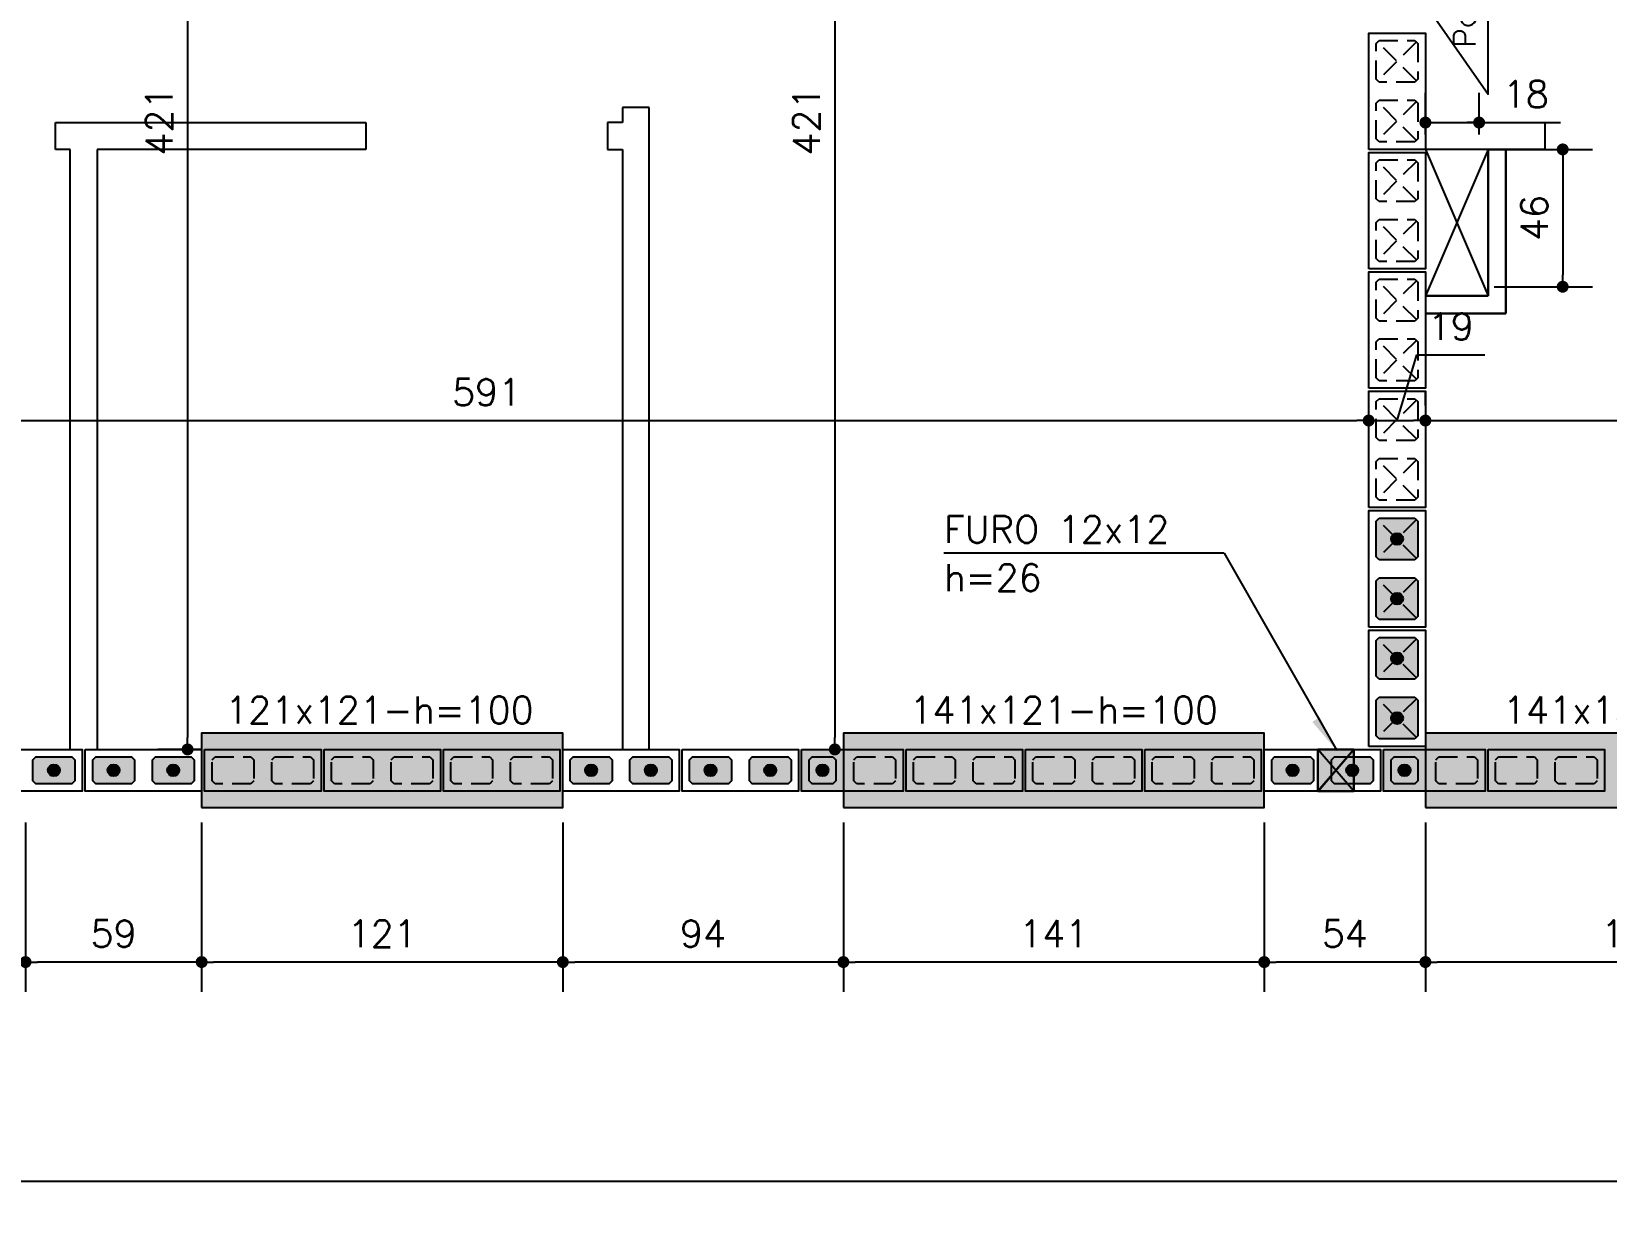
# Model space of a CAD drawing. Extents: x -14651 to 4579, y -10691 to -1290.
# Drawn here: x 1017 to 1544, y -10304 to -9909 of the extents above; entities that cross this region are included whole.
import ezdxf
from ezdxf.enums import TextEntityAlignment as Align

# ---------------------------------------------------------------- set-up
doc = ezdxf.new("R2010")
doc.units = 0
doc.header["$LTSCALE"] = 25
doc.linetypes.add('DASHED2', pattern=[0.375, 0.25, -0.125])
for name, color, linetype in [('203', 1, 'DASHED2'), ('213', 252, 'Continuous'), ('241', 2, 'Continuous'), ('247', 50, 'Continuous'), ('248', 100, 'Continuous'), ('ABERTURAS', 53, 'Continuous'), ('ac-furo', 170, 'Continuous'), ('ALVENARIA NÃO ESTRUTURAL', 242, 'Continuous'), ('Arranque', 14, 'Continuous'), ('COTA', 1, 'Continuous'), ('FERRO', 5, 'Continuous'), ('H2', 252, 'Continuous'), ('Linha_fina', 1, 'Continuous'), ('Pena_1', 1, 'Continuous'), ('Pena_2', 2, 'Continuous'), ('T1', 2, 'Continuous'), ('TJANELA', 2, 'Continuous'), ('VIGA', 3, 'Continuous'), ('XREF-MC41-BAS-PLN-TIPO-1AO14-FINAL-08$0$PAR_ALV_BAI_ATOMO', 2, 'Continuous')]:
    doc.layers.add(name, color=color, linetype=linetype)
doc.styles.add('COTA', font='romans.shx')
doc.styles.add('Texto1', font='romans.shx', dxfattribs={"height": 9})
doc.dimstyles.new('forma', dxfattribs={"dimscale": 5, "dimtxt": 1.8, "dimasz": 0.8, "dimexe": 2, "dimexo": 1, "dimgap": 1, "dimtad": 1, "dimdec": 1, "dimzin": 9, "dimtxsty": 'COTA', "dimblk1": 'DOT', "dimblk2": 'DOT', "dimsah": 1, "dimcen": 0, "dimdle": 1, "dimclrd": 256, "dimclre": 256, "dimclrt": 2, "dimadec": 0, "dimazin": 0, "dimtfac": 1, "dimtdec": 0, "dimtmove": 0, "dimatfit": 3, "dimfxl": 1, "dimtolj": 1, "dimtzin": 0, "dimarcsym": 0})

# ---------------------------------------------------------------- blocks, each defined once
blk = doc.blocks.new('P4015', base_point=(5842102.11612, -8124149.02973))
blk.add_lwpolyline([(5842082.61612, -8124156.02973), (5842121.61612, -8124156.02973), (5842121.61612, -8124142.02973), (5842082.61612, -8124142.02973), (5842082.61612, -8124156.02973)])
at = {"color": 1, "linetype": 'DASHED2'}
for points in [[(5842085.11612, -8124152.52973), (5842086.11612, -8124153.52973), (5842098.11612, -8124153.52973), (5842099.11612, -8124152.52973), (5842099.11612, -8124145.52973), (5842098.11612, -8124144.52973), (5842086.11612, -8124144.52973), (5842085.11612, -8124145.52973), (5842085.11612, -8124152.52973)], [(5842105.11612, -8124152.52973), (5842106.11612, -8124153.52973), (5842118.11612, -8124153.52973), (5842119.11612, -8124152.52973), (5842119.11612, -8124145.52973), (5842118.11612, -8124144.52973), (5842106.11612, -8124144.52973), (5842105.11612, -8124145.52973), (5842105.11612, -8124152.52973)]]:
    blk.add_lwpolyline(points, dxfattribs=at)
blk = doc.blocks.new('P3515')
at = {"layer": '248'}
h = blk.add_hatch(color=100, dxfattribs=at)
h.paths.add_polyline_path([(17, 7), (-17, 7), (-17, -7), (17, -7)])
h.paths.add_polyline_path([(-5.5, -3.5), (-6.5, -4.5), (-13.5, -4.5), (-14.5, -3.5), (-14.5, 3.5), (-13.5, 4.5), (-6.5, 4.5), (-5.5, 3.5)], flags=16)
h.paths.add_polyline_path([(0.5, 3.5), (1.5, 4.5), (13.5, 4.5), (14.5, 3.5), (14.5, -3.5), (13.5, -4.5), (1.5, -4.5), (0.5, -3.5)], flags=16)
blk.add_lwpolyline([(-17, -7), (17, -7), (17, 7), (-17, 7), (-17, -7)])
at = {"color": 1, "linetype": 'DASHED2'}
for points in [[(-14.5, -3.5), (-13.5, -4.5), (-6.5, -4.5), (-5.5, -3.5), (-5.5, 3.5), (-6.5, 4.5), (-13.5, 4.5), (-14.5, 3.5), (-14.5, -3.5)], [(0.5, -3.5), (1.5, -4.5), (13.5, -4.5), (14.5, -3.5), (14.5, 3.5), (13.5, 4.5), (1.5, 4.5), (0.5, 3.5), (0.5, -3.5)]]:
    blk.add_lwpolyline(points, dxfattribs=at)
blk = doc.blocks.new('P4020')
blk.add_lwpolyline([(-19.5, -9.5), (19.5, -9.5), (19.5, 9.5), (-19.5, 9.5), (-19.5, -9.5)])
at = {"color": 1, "linetype": 'DASHED2'}
for points in [[(-17, -6), (-16, -7), (-4, -7), (-3, -6), (-3, 6), (-4, 7), (-16, 7), (-17, 6), (-17, -6)], [(3, -6), (4, -7), (16, -7), (17, -6), (17, 6), (16, 7), (4, 7), (3, 6), (3, -6)]]:
    blk.add_lwpolyline(points, dxfattribs=at)
at = {"layer": '203', "color": 253}
for p, q in [((-16.5, 6.5), (-3.5, -6.5)), ((-3.5, 6.5), (-16.5, -6.5)), ((16.5, 6.5), (3.5, -6.5)), ((3.5, 6.5), (16.5, -6.5))]:
    blk.add_line(p, q, dxfattribs=at)
blk = doc.blocks.new('GR-1414')
at = {"layer": '213'}
h = blk.add_hatch(color=256, dxfattribs=at)
h.paths.add_polyline_path([(6, -7), (7, -6), (7, 6), (6, 7), (-6, 7), (-7, 6), (-7, -6), (-6, -7)])
h.paths.add_polyline_path([(2, 0, 1), (-2, 0, 1)], flags=16)
at = {"layer": 'Arranque'}
blk.add_hatch(color=256, dxfattribs=at).paths.add_polyline_path([(2, 0, 1), (-2, 0, 1)])
at = {"layer": '213'}
for p, q in [((-7, 6), (-6, 7)), ((-7, -6), (-7, 6)), ((-6, 7), (6, 7)), ((6, 7), (7, 6)), ((7, 6), (7, -6)), ((-6, -7), (-7, -6)), ((6, -7), (-6, -7)), ((7, -6), (6, -7))]:
    blk.add_line(p, q, dxfattribs=at)
at = {"layer": 'FERRO', "linetype": 'Continuous'}
blk.add_circle((0, 0), 2, dxfattribs=at)
blk = doc.blocks.new('GR-1409')
at = {"layer": '213'}
h = blk.add_hatch(color=256, dxfattribs=at)
h.paths.add_polyline_path([(-6, 4.5), (-7, 3.5), (-7, -3.5), (-6, -4.5), (6, -4.5), (7, -3.5), (7, 3.5), (6, 4.5)])
h.paths.add_polyline_path([(-2, 0, 1), (2, 0, 1)], flags=16)
at = {"layer": 'Arranque'}
blk.add_hatch(color=256, dxfattribs=at).paths.add_polyline_path([(-2, 0, 1), (2, 0, 1)])
at = {"layer": '213'}
blk.add_lwpolyline([(-7, 3.5), (-6, 4.5), (6, 4.5), (7, 3.5), (7, -3.5), (6, -4.5), (-6, -4.5), (-7, -3.5), (-7, 3.5)], dxfattribs=at)
at = {"layer": 'FERRO', "linetype": 'Continuous'}
blk.add_circle((0, 0), 2, dxfattribs=at)
blk = doc.blocks.new('GR-0909')
at = {"layer": '213'}
h = blk.add_hatch(color=256, dxfattribs=at)
h.paths.add_polyline_path([(3.5, -4.5), (4.5, -3.5), (4.500001, 3.5), (3.500001, 4.5), (-3.499999, 4.5), (-4.499999, 3.5), (-4.5, -3.5), (-3.5, -4.5)])
h.paths.add_polyline_path([(-2, 0, -1), (2, 0, -1)], flags=16)
at = {"layer": 'Arranque'}
blk.add_hatch(color=256, dxfattribs=at).paths.add_polyline_path([(2, 0, 1), (-2, 0, 1)])
at = {"layer": '213'}
blk.add_lwpolyline([(3.500001, 4.5), (4.500001, 3.5), (4.5, -3.5), (3.5, -4.5), (-3.5, -4.5), (-4.5, -3.5), (-4.499999, 3.5), (-3.499999, 4.5), (3.500001, 4.5)], dxfattribs=at)
at = {"layer": 'FERRO', "linetype": 'Continuous'}
blk.add_circle((0, 0), 2, dxfattribs=at)
blk = doc.blocks.new('_IDNPAR_2')
at = {"color": 3}
blk.add_lwpolyline([(1, -0.7), (0, 0), (-1, -0.7)], close=True, dxfattribs=at)
blk.add_circle((0, 0), 0.05, dxfattribs=at)
at = {"layer": '247', "color": 2, "style": 'COTA', "flags": 8}
blk.add_attdef('ID', text='', height=0.24, dxfattribs=at).set_placement((0, -0.438), align=Align.MIDDLE_CENTER)
blk = doc.blocks.new('_Dot')
at = {"color": 0, "linetype": 'ByBlock', "lineweight": -2}
blk.add_line((-0.5, 0), (-1, 0), dxfattribs=at)
at = {"color": 0, "linetype": 'ByBlock', "const_width": 0.5}
blk.add_lwpolyline([(-0.25, 0, 1), (0.25, 0, 1)], format="xyb", close=True, dxfattribs=at)
blk = doc.blocks.new('*D123')
at = {"layer": 'COTA', "lineweight": -2, "transparency": 16777216}
for p, q in [((1483.52, -10174.1), (1483.52, -10230.83)), ((1624.52, -10174.1), (1624.52, -10230.83)), ((1620.52, -10220.83), (1487.52, -10220.83))]:
    blk.add_line(p, q, dxfattribs=at)
at = {"layer": 'Defpoints', "color": 0, "transparency": 16777216}
for p in [(1483.52, -10169.1), (1624.52, -10169.1), (1483.52, -10220.83)]:
    blk.add_point(p, dxfattribs=at)
at = {"layer": 'COTA', "lineweight": -2, "transparency": 16777216, "xscale": 4, "yscale": 4, "zscale": 4, "rotation": 180}
blk.add_blockref('_Dot', (1483.52, -10220.83), dxfattribs=at)
at = {"layer": 'COTA', "lineweight": -2, "transparency": 16777216, "xscale": 4, "yscale": 4, "zscale": 4}
blk.add_blockref('_Dot', (1624.52, -10220.83), dxfattribs=at)
at = {"layer": 'COTA', "color": 2, "transparency": 16777216, "insert": (1554.02, -10211.33), "char_height": 9, "attachment_point": 5, "style": 'COTA'}
blk.add_mtext('\\A1;141 ', dxfattribs=at)
blk = doc.blocks.new('*D124')
at = {"layer": 'COTA', "lineweight": -2, "transparency": 16777216}
for p, q in [((1429.52, -10174.1), (1429.52, -10230.83)), ((1483.52, -10174.1), (1483.52, -10230.83)), ((1479.52, -10220.83), (1433.52, -10220.83))]:
    blk.add_line(p, q, dxfattribs=at)
at = {"layer": 'Defpoints', "color": 0, "transparency": 16777216}
for p in [(1429.52, -10169.1), (1483.52, -10169.1), (1429.52, -10220.83)]:
    blk.add_point(p, dxfattribs=at)
at = {"layer": 'COTA', "lineweight": -2, "transparency": 16777216, "xscale": 4, "yscale": 4, "zscale": 4, "rotation": 180}
blk.add_blockref('_Dot', (1429.52, -10220.83), dxfattribs=at)
at = {"layer": 'COTA', "lineweight": -2, "transparency": 16777216, "xscale": 4, "yscale": 4, "zscale": 4}
blk.add_blockref('_Dot', (1483.52, -10220.83), dxfattribs=at)
at = {"layer": 'COTA', "color": 2, "transparency": 16777216, "insert": (1456.52, -10211.33), "char_height": 9, "attachment_point": 5, "style": 'COTA'}
blk.add_mtext('\\A1;54 ', dxfattribs=at)
blk = doc.blocks.new('*D125')
at = {"layer": 'COTA', "lineweight": -2, "transparency": 16777216}
for p, q in [((1288.52, -10174.1), (1288.52, -10230.83)), ((1429.52, -10174.1), (1429.52, -10230.83)), ((1425.52, -10220.83), (1292.52, -10220.83))]:
    blk.add_line(p, q, dxfattribs=at)
at = {"layer": 'Defpoints', "color": 0, "transparency": 16777216}
for p in [(1288.52, -10169.1), (1429.52, -10169.1), (1288.52, -10220.83)]:
    blk.add_point(p, dxfattribs=at)
at = {"layer": 'COTA', "lineweight": -2, "transparency": 16777216, "xscale": 4, "yscale": 4, "zscale": 4, "rotation": 180}
blk.add_blockref('_Dot', (1288.52, -10220.83), dxfattribs=at)
at = {"layer": 'COTA', "lineweight": -2, "transparency": 16777216, "xscale": 4, "yscale": 4, "zscale": 4}
blk.add_blockref('_Dot', (1429.52, -10220.83), dxfattribs=at)
at = {"layer": 'COTA', "color": 2, "transparency": 16777216, "insert": (1359.02, -10211.33), "char_height": 9, "attachment_point": 5, "style": 'COTA'}
blk.add_mtext('\\A1;141 ', dxfattribs=at)
blk = doc.blocks.new('*D126')
at = {"layer": 'COTA', "lineweight": -2, "transparency": 16777216}
for p, q in [((1194.52, -10174.1), (1194.52, -10230.83)), ((1288.52, -10174.1), (1288.52, -10230.83)), ((1284.52, -10220.83), (1198.52, -10220.83))]:
    blk.add_line(p, q, dxfattribs=at)
at = {"layer": 'Defpoints', "color": 0, "transparency": 16777216}
for p in [(1194.52, -10169.1), (1288.52, -10169.1), (1194.52, -10220.83)]:
    blk.add_point(p, dxfattribs=at)
at = {"layer": 'COTA', "lineweight": -2, "transparency": 16777216, "xscale": 4, "yscale": 4, "zscale": 4, "rotation": 180}
blk.add_blockref('_Dot', (1194.52, -10220.83), dxfattribs=at)
at = {"layer": 'COTA', "lineweight": -2, "transparency": 16777216, "xscale": 4, "yscale": 4, "zscale": 4}
blk.add_blockref('_Dot', (1288.52, -10220.83), dxfattribs=at)
at = {"layer": 'COTA', "color": 2, "transparency": 16777216, "insert": (1241.52, -10211.33), "char_height": 9, "attachment_point": 5, "style": 'COTA'}
blk.add_mtext('\\A1;94 ', dxfattribs=at)
blk = doc.blocks.new('*D127')
at = {"layer": 'COTA', "lineweight": -2, "transparency": 16777216}
for p, q in [((1073.52, -10174.1), (1073.52, -10230.83)), ((1194.52, -10174.1), (1194.52, -10230.83)), ((1190.52, -10220.83), (1077.52, -10220.83))]:
    blk.add_line(p, q, dxfattribs=at)
at = {"layer": 'Defpoints', "color": 0, "transparency": 16777216}
for p in [(1073.52, -10169.1), (1194.52, -10169.1), (1073.52, -10220.83)]:
    blk.add_point(p, dxfattribs=at)
at = {"layer": 'COTA', "lineweight": -2, "transparency": 16777216, "xscale": 4, "yscale": 4, "zscale": 4, "rotation": 180}
blk.add_blockref('_Dot', (1073.52, -10220.83), dxfattribs=at)
at = {"layer": 'COTA', "lineweight": -2, "transparency": 16777216, "xscale": 4, "yscale": 4, "zscale": 4}
blk.add_blockref('_Dot', (1194.52, -10220.83), dxfattribs=at)
at = {"layer": 'COTA', "color": 2, "transparency": 16777216, "insert": (1134.02, -10211.33), "char_height": 9, "attachment_point": 5, "style": 'COTA'}
blk.add_mtext('\\A1;121 ', dxfattribs=at)
blk = doc.blocks.new('*D128')
at = {"layer": 'COTA', "lineweight": -2, "transparency": 16777216}
for p, q in [((1014.52, -10174.1), (1014.52, -10230.83)), ((1073.52, -10174.1), (1073.52, -10230.83)), ((1069.52, -10220.83), (1018.52, -10220.83))]:
    blk.add_line(p, q, dxfattribs=at)
at = {"layer": 'Defpoints', "color": 0, "transparency": 16777216}
for p in [(1014.52, -10169.1), (1073.52, -10169.1), (1014.52, -10220.83)]:
    blk.add_point(p, dxfattribs=at)
at = {"layer": 'COTA', "lineweight": -2, "transparency": 16777216, "xscale": 4, "yscale": 4, "zscale": 4, "rotation": 180}
blk.add_blockref('_Dot', (1014.52, -10220.83), dxfattribs=at)
at = {"layer": 'COTA', "lineweight": -2, "transparency": 16777216, "xscale": 4, "yscale": 4, "zscale": 4}
blk.add_blockref('_Dot', (1073.52, -10220.83), dxfattribs=at)
at = {"layer": 'COTA', "color": 2, "transparency": 16777216, "insert": (1044.02, -10211.33), "char_height": 9, "attachment_point": 5, "style": 'COTA'}
blk.add_mtext('\\A1;59 ', dxfattribs=at)
blk = doc.blocks.new('*D174')
at = {"layer": 'COTA', "lineweight": -2, "transparency": 16777216}
for p, q in [((1209.52, -9728.6), (1058.81, -9728.6)), ((1068.81, -9732.6), (1068.81, -10145.6)), ((1073.47, -10149.6), (1058.81, -10149.6))]:
    blk.add_line(p, q, dxfattribs=at)
at = {"layer": 'Defpoints', "color": 0, "transparency": 16777216}
for p in [(1214.52, -9728.6), (1068.81, -10149.6), (1078.47, -10149.6)]:
    blk.add_point(p, dxfattribs=at)
at = {"layer": 'COTA', "lineweight": -2, "transparency": 16777216, "xscale": 4, "yscale": 4, "zscale": 4}
for p, rotation in [((1068.81, -9728.6), 90), ((1068.81, -10149.6), 270)]:
    blk.add_blockref('_Dot', p, dxfattribs=dict(at, rotation=rotation))
at = {"layer": 'COTA', "color": 2, "transparency": 16777216, "insert": (1059.31, -9939.1), "char_height": 9, "attachment_point": 5, "rotation": 90, "style": 'COTA'}
blk.add_mtext('\\A1;421 ', dxfattribs=at)
blk = doc.blocks.new('*D179')
at = {"layer": 'COTA', "lineweight": -2, "transparency": 16777216}
for p, q in [((1284.3, -9728.6), (1275.66, -9728.6)), ((1285.66, -9732.6), (1285.66, -10145.6)), ((1279.52, -10149.6), (1295.66, -10149.6))]:
    blk.add_line(p, q, dxfattribs=at)
at = {"layer": 'Defpoints', "color": 0, "transparency": 16777216}
for p in [(1289.3, -9728.6), (1274.52, -10149.6), (1285.66, -10149.6)]:
    blk.add_point(p, dxfattribs=at)
at = {"layer": 'COTA', "lineweight": -2, "transparency": 16777216, "xscale": 4, "yscale": 4, "zscale": 4}
for p, rotation in [((1285.66, -9728.6), 90), ((1285.66, -10149.6), 270)]:
    blk.add_blockref('_Dot', p, dxfattribs=dict(at, rotation=rotation))
at = {"layer": 'COTA', "color": 2, "transparency": 16777216, "insert": (1276.16, -9939.1), "char_height": 9, "attachment_point": 5, "rotation": 90, "style": 'COTA'}
blk.add_mtext('\\A1;421 ', dxfattribs=at)
blk = doc.blocks.new('*D221')
at = {"layer": 'COTA', "lineweight": -2, "transparency": 16777216}
for p, q in [((873.52, -10038.1), (873.52, -10029.43)), ((1464.52, -10044.1), (1464.52, -10029.43)), ((877.52, -10039.43), (1460.52, -10039.43))]:
    blk.add_line(p, q, dxfattribs=at)
at = {"layer": 'Defpoints', "color": 0, "transparency": 16777216}
for p in [(1464.52, -10039.43), (873.52, -10043.1), (1464.52, -10049.1)]:
    blk.add_point(p, dxfattribs=at)
at = {"layer": 'COTA', "lineweight": -2, "transparency": 16777216, "xscale": 4, "yscale": 4, "zscale": 4, "rotation": 180}
blk.add_blockref('_Dot', (873.52, -10039.43), dxfattribs=at)
at = {"layer": 'COTA', "lineweight": -2, "transparency": 16777216, "xscale": 4, "yscale": 4, "zscale": 4}
blk.add_blockref('_Dot', (1464.52, -10039.43), dxfattribs=at)
at = {"layer": 'COTA', "color": 2, "transparency": 16777216, "insert": (1169.02, -10029.93), "char_height": 9, "attachment_point": 5, "style": 'COTA'}
blk.add_mtext('\\A1;591 ', dxfattribs=at)
blk = doc.blocks.new('*D222')
at = {"layer": 'COTA', "lineweight": -2, "transparency": 16777216}
for p, q in [((1474.02, -10039.43), (1480.62, -10017.43)), ((1480.62, -10017.43), (1503.47, -10017.43)), ((1464.52, -10044.1), (1464.52, -10029.43)), ((1483.52, -10034.43), (1483.52, -10029.43)), ((1468.52, -10039.43), (1479.52, -10039.43))]:
    blk.add_line(p, q, dxfattribs=at)
at = {"layer": 'Defpoints', "color": 0, "transparency": 16777216}
for p in [(1483.52, -10039.43), (1483.52, -10039.43), (1464.52, -10049.1)]:
    blk.add_point(p, dxfattribs=at)
at = {"layer": 'COTA', "lineweight": -2, "transparency": 16777216, "xscale": 4, "yscale": 4, "zscale": 4, "rotation": 180}
blk.add_blockref('_Dot', (1464.52, -10039.43), dxfattribs=at)
at = {"layer": 'COTA', "lineweight": -2, "transparency": 16777216, "xscale": 4, "yscale": 4, "zscale": 4}
blk.add_blockref('_Dot', (1483.52, -10039.43), dxfattribs=at)
at = {"layer": 'COTA', "color": 2, "transparency": 16777216, "insert": (1492.05, -10007.93), "char_height": 9, "attachment_point": 5, "style": 'COTA'}
blk.add_mtext('\\A1;19 ', dxfattribs=at)
blk = doc.blocks.new('*D223')
at = {"layer": 'COTA', "lineweight": -2, "transparency": 16777216}
for p, q in [((1483.52, -10034.43), (1483.52, -10029.43)), ((2074.52, -10044.1), (2074.52, -10029.43)), ((1487.52, -10039.43), (2070.52, -10039.43))]:
    blk.add_line(p, q, dxfattribs=at)
at = {"layer": 'Defpoints', "color": 0, "transparency": 16777216}
for p in [(1483.52, -10039.43), (2074.52, -10039.43), (2074.52, -10049.1)]:
    blk.add_point(p, dxfattribs=at)
at = {"layer": 'COTA', "lineweight": -2, "transparency": 16777216, "xscale": 4, "yscale": 4, "zscale": 4, "rotation": 180}
blk.add_blockref('_Dot', (1483.52, -10039.43), dxfattribs=at)
at = {"layer": 'COTA', "lineweight": -2, "transparency": 16777216, "xscale": 4, "yscale": 4, "zscale": 4}
blk.add_blockref('_Dot', (2074.52, -10039.43), dxfattribs=at)
at = {"layer": 'COTA', "color": 2, "transparency": 16777216, "insert": (1779.02, -10029.93), "char_height": 9, "attachment_point": 5, "style": 'COTA'}
blk.add_mtext('\\A1;591 ', dxfattribs=at)
blk = doc.blocks.new('*D278')
at = {"layer": 'COTA', "lineweight": -2, "transparency": 16777216}
for p, q in [((3258.52, -10168.6), (3258.52, -10304.39)), ((873.52, -10174.1), (873.52, -10304.39)), ((3254.52, -10294.39), (877.52, -10294.39))]:
    blk.add_line(p, q, dxfattribs=at)
at = {"layer": 'Defpoints', "color": 0, "transparency": 16777216}
for p in [(3258.52, -10163.6), (873.52, -10169.1), (873.52, -10294.39)]:
    blk.add_point(p, dxfattribs=at)
at = {"layer": 'COTA', "lineweight": -2, "transparency": 16777216, "xscale": 4, "yscale": 4, "zscale": 4, "rotation": 180}
blk.add_blockref('_Dot', (873.52, -10294.39), dxfattribs=at)
at = {"layer": 'COTA', "lineweight": -2, "transparency": 16777216, "xscale": 4, "yscale": 4, "zscale": 4}
blk.add_blockref('_Dot', (3258.52, -10294.39), dxfattribs=at)
at = {"layer": 'COTA', "color": 2, "transparency": 16777216, "insert": (2066.02, -10284.89), "char_height": 9, "attachment_point": 5, "style": 'COTA'}
blk.add_mtext('\\A1;2385 ', dxfattribs=at)
blk = doc.blocks.new('*U308')
at = {"linetype": 'Continuous'}
for p, q in [((0, 0.49), (0.21, 0)), ((0.21, 0.49), (0, 0))]:
    blk.add_line(p, q, dxfattribs=at)
blk = doc.blocks.new('layout-inferior 1')
at = {"layer": 'ALVENARIA NÃO ESTRUTURAL'}
for p, q in [((28873.19, -9934.6), (28864.19, -9934.6)), ((28864.19, -9934.6), (28864.19, -9939.6)), ((28873.19, -10149.6), (28873.19, -9934.6)), ((28674.19, -9948.6), (28674.19, -9939.6)), ((28674.19, -9939.6), (28674.19, -9939.6)), ((28674.19, -9939.6), (28674.19, -9939.6)), ((28674.19, -9939.6), (28778.19, -9939.6)), ((28778.19, -9939.6), (28778.19, -9948.6)), ((28864.19, -9939.6), (28859.19, -9939.6)), ((28859.19, -9939.6), (28859.19, -9948.6)), ((29133.19, -9939.6), (29173.19, -9939.6)), ((29173.19, -9939.6), (29173.19, -9948.6)), ((28679.19, -9948.6), (28674.19, -9948.6)), ((28679.19, -10149.6), (28679.19, -9948.6)), ((28778.19, -9948.6), (28688.19, -9948.6)), ((28688.19, -9948.6), (28688.19, -10149.6)), ((28859.19, -9948.6), (28864.19, -9948.6)), ((28864.19, -9948.6), (28864.19, -10149.6)), ((29173.19, -9948.6), (29133.19, -9948.6)), ((29160.19, -9948.6), (29154.19, -9948.6)), ((29154.19, -9997.6), (29154.19, -9948.6)), ((29154.19, -9948.6), (29160.19, -9948.6)), ((29160.19, -10003.6), (29160.19, -9948.6)), ((29160.19, -9948.6), (29160.19, -10003.6)), ((29133.19, -9997.6), (29154.19, -9997.6)), ((29133.19, -10003.6), (29160.19, -10003.6)), ((29160.19, -10003.6), (29133.19, -10003.6))]:
    blk.add_line(p, q, dxfattribs=at)
at = {"layer": 'XREF-MC41-BAS-PLN-TIPO-1AO14-FINAL-08$0$PAR_ALV_BAI_ATOMO'}
for p, q in [((29154.19, -9948.6), (29154.19, -9997.6)), ((29154.19, -9997.6), (29133.19, -9997.6))]:
    blk.add_line(p, q, dxfattribs=at)
at = {"layer": 'Pena_1', "xscale": -100, "yscale": 100, "zscale": 100}
blk.add_blockref('*U308', (29154.19, -9997.6), dxfattribs=at)
blk = doc.blocks.new('furo 12 x12')
at = {"layer": 'H2'}
for points in [[(-1405.39, -3672.05), (-1399.38, -3665.04), (-1411.38, -3665.04)], [(-1411.38, -3679.04), (-1405.39, -3672.05), (-1411.38, -3665.04)], [(-1399.38, -3679.08), (-1399.38, -3665.04), (-1405.39, -3672.05)], [(-1405.39, -3672.05), (-1411.38, -3679.04), (-1411.38, -3679.08), (-1399.38, -3679.08)]]:
    blk.add_hatch(color=256, dxfattribs=at).paths.add_polyline_path(points)
at = {"layer": 'Pena_2', "ltscale": 0.5}
blk.add_lwpolyline([(-1411.38, -3665.04), (-1399.38, -3665.04), (-1399.38, -3679.08), (-1411.38, -3679.08)], close=True, dxfattribs=at)
at = {"layer": 'VIGA', "ltscale": 0.5}
for p, q in [((-1399.38, -3665.04), (-1411.38, -3679.04)), ((-1399.38, -3679.08), (-1411.38, -3665.04))]:
    blk.add_line(p, q, dxfattribs=at)
blk = doc.blocks.new('ss')
at = {"layer": 'Linha_fina'}
blk.add_solid([(0, 0), (-2.5, -0.29), (-2.5, 0.3)], dxfattribs=at)
blk = doc.blocks.new('grautes-inferior 1')
at = {"layer": 'ac-furo'}
for p, q in [((1447.44, -10163.71), (1459.44, -10149.71)), ((1459.52, -10163.6), (1447.52, -10149.6)), ((1447.52, -10163.6), (1459.52, -10149.6))]:
    blk.add_line(p, q, dxfattribs=at)
blk.add_lwpolyline([(1447.52, -10163.6), (1459.52, -10163.6), (1459.52, -10149.6), (1447.52, -10149.6)], close=True, dxfattribs=at)
at = {"layer": 'Linha_fina'}
for q in [(1322.17, -10083.85), (1453.81, -10149.95)]:
    blk.add_line((1416.14, -10083.85), q, dxfattribs=at)
at = {"layer": 'COTA', "xscale": -4.999999999999998, "yscale": 4.999999999999998, "zscale": 4.999999999999998, "rotation": 123.6559025255237}
blk.add_blockref('ss', (1453.81, -10149.95), dxfattribs=at)
at = {"layer": 'COTA'}
blk.add_blockref('furo 12 x12', (2858.9, -6484.55), dxfattribs=at)
at = {"layer": 'T1', "style": 'Texto1'}
for s, p in [('FURO 12x12', (1322.16, -10080.4)), ('h=26', (1322.18, -10096.53))]:
    blk.add_text(s, height=9, dxfattribs=at).set_placement(p)
blk = doc.blocks.new('*D346')
at = {"layer": 'COTA', "lineweight": -2, "transparency": 16777216}
for p, q in [((1483.52, -9943.6), (1483.52, -9929.6)), ((1501.52, -9943.6), (1501.52, -9929.6)), ((1487.52, -9939.6), (1497.52, -9939.6)), ((1501.52, -9939.6), (1528.8, -9939.6))]:
    blk.add_line(p, q, dxfattribs=at)
at = {"layer": 'Defpoints', "color": 0, "transparency": 16777216}
for p in [(1501.52, -9939.6), (1483.52, -9948.6), (1501.52, -9948.6)]:
    blk.add_point(p, dxfattribs=at)
at = {"layer": 'COTA', "lineweight": -2, "transparency": 16777216, "xscale": 4, "yscale": 4, "zscale": 4, "rotation": 180}
blk.add_blockref('_Dot', (1483.52, -9939.6), dxfattribs=at)
at = {"layer": 'COTA', "lineweight": -2, "transparency": 16777216, "xscale": 4, "yscale": 4, "zscale": 4}
blk.add_blockref('_Dot', (1501.52, -9939.6), dxfattribs=at)
at = {"layer": 'COTA', "color": 2, "transparency": 16777216, "insert": (1517.16, -9930.1), "char_height": 9, "attachment_point": 5, "style": 'COTA'}
blk.add_mtext('\\A1;18 ', dxfattribs=at)
blk = doc.blocks.new('*D342')
at = {"layer": 'COTA', "lineweight": -2, "transparency": 16777216}
for p, q in [((1506.52, -9948.6), (1539.52, -9948.6)), ((1529.52, -9952.6), (1529.52, -9990.6)), ((1506.52, -9994.6), (1539.52, -9994.6))]:
    blk.add_line(p, q, dxfattribs=at)
at = {"layer": 'Defpoints', "color": 0, "transparency": 16777216}
for p in [(1501.52, -9948.6), (1501.52, -9994.6), (1529.52, -9994.6)]:
    blk.add_point(p, dxfattribs=at)
at = {"layer": 'COTA', "lineweight": -2, "transparency": 16777216, "xscale": 4, "yscale": 4, "zscale": 4}
for p, rotation in [((1529.52, -9948.6), 90), ((1529.52, -9994.6), 270)]:
    blk.add_blockref('_Dot', p, dxfattribs=dict(at, rotation=rotation))
at = {"layer": 'COTA', "color": 2, "transparency": 16777216, "insert": (1520.02, -9971.6), "char_height": 9, "attachment_point": 5, "rotation": 90, "style": 'COTA'}
blk.add_mtext('\\A1;46 ', dxfattribs=at)

msp = doc.modelspace()

# ---------------------------------------------------------------- hatches: boundary and pattern name
at = {"layer": 'ABERTURAS', "transparency": 33554457}
for points in [[(1073.52, -10169.1), (1194.52, -10169.1), (1194.52, -10144.1), (1073.52, -10144.1)], [(1288.52, -10169.1), (1429.52, -10169.1), (1429.52, -10144.1), (1288.52, -10144.1)], [(1483.52, -10169.1), (1624.52, -10169.1), (1624.52, -10144.1), (1483.52, -10144.1)]]:
    msp.add_hatch(color=256, dxfattribs=at).paths.add_polyline_path(points)

# ---------------------------------------------------------------- linework, layer by layer
at = {"layer": 'ABERTURAS'}
for points in [[(1073.52, -10169.1), (1194.52, -10169.1), (1194.52, -10144.1), (1073.52, -10144.1)], [(1288.52, -10169.1), (1429.52, -10169.1), (1429.52, -10144.1), (1288.52, -10144.1)], [(1483.52, -10169.1), (1624.52, -10169.1), (1624.52, -10144.1), (1483.52, -10144.1)]]:
    msp.add_lwpolyline(points, close=True, dxfattribs=at)

# ---------------------------------------------------------------- block references
for name, p in [('GR-1414', (1474.02, -10079.1)), ('GR-1414', (1474.02, -10099.1)), ('GR-1414', (1474.02, -10119.1)), ('GR-1414', (1474.02, -10139.1)), ('GR-1409', (1024.02, -10156.6)), ('GR-1409', (1044.02, -10156.6)), ('GR-1409', (1064.02, -10156.6)), ('GR-1409', (1204.02, -10156.6)), ('GR-1409', (1224.02, -10156.6)), ('GR-1409', (1244.02, -10156.6)), ('GR-1409', (1264.02, -10156.6)), ('GR-0909', (1281.52, -10156.6)), ('GR-1409', (1439.02, -10156.6)), ('GR-1409', (1459.02, -10156.6)), ('GR-0909', (1476.52, -10156.6))]:
    msp.add_blockref(name, p)
at = {"layer": '241', "xscale": -1}
for name, p, rotation in [('P4020', (1474.02, -9929.1), 270), ('P4020', (1474.02, -9969.1), 270), ('P4020', (1474.02, -10009.1), 270), ('P4020', (1474.02, -10049.1), 270), ('P4020', (1474.02, -10089.1), 270), ('P4020', (1474.02, -10129.1), 270), ('P4015', (1014.02, -10156.6), 180), ('P4015', (1054.02, -10156.6), 180), ('P4015', (1094.02, -10156.6), 180), ('P4015', (1134.02, -10156.6), 180), ('P4015', (1174.02, -10156.6), 180), ('P4015', (1214.02, -10156.6), 180), ('P4015', (1254.02, -10156.6), 180), ('P3515', (1291.52, -10156.6), 180), ('P4015', (1329.02, -10156.6), 180), ('P4015', (1369.02, -10156.6), 180), ('P4015', (1409.02, -10156.6), 180), ('P4015', (1449.02, -10156.6), 180), ('P3515', (1486.52, -10156.6), 180), ('P4015', (1524.02, -10156.6), 180)]:
    msp.add_blockref(name, p, dxfattribs=dict(at, rotation=rotation))
at = {"layer": '247', "linetype": 'Continuous', "xscale": 30, "yscale": 30, "zscale": 30, "rotation": 90}
msp.add_blockref('_IDNPAR_2', (1483.52, -9900.1), dxfattribs=at).add_auto_attribs({'ID': 'Par34'})
at = {"layer": 'Pena_1'}
msp.add_blockref('grautes-inferior 1', (0, 0), dxfattribs=at)
at = {"layer": 'Pena_2'}
msp.add_blockref('layout-inferior 1', (-27649.68, 0), dxfattribs=at)

# ---------------------------------------------------------------- texts
at = {"layer": 'TJANELA', "style": 'Texto1'}
for s, p in [('121x121-h=100', (1133.09, -10140.9)), ('141x121-h=100', (1362.35, -10140.9)), ('141x151-h=70', (1557.35, -10140.9))]:
    msp.add_text(s, height=9, dxfattribs=at).set_placement(p, align=Align.CENTER)

# ---------------------------------------------------------------- dimensions: what is measured, and where the dimension line sits
at = {"layer": 'COTA'}
for base, p1, p2, override, picture, middle in [((1068.81, -10149.6), (1214.52, -9728.6), (1078.47, -10149.6), {"dimpost": ' ', "dimtmove": 1}, '*D174', (1059.31, -9939.1)), ((1285.66, -10149.6), (1289.3, -9728.6), (1274.52, -10149.6), {"dimpost": ' ', "dimtmove": 1}, '*D179', (1276.16, -9939.1)), ((1529.52, -9994.6), (1501.52, -9948.6), (1501.52, -9994.6), {"dimpost": ' '}, '*D342', (1520.02, -9971.6))]:
    dim = msp.add_linear_dim(base=base, p1=p1, p2=p2, angle=90, dimstyle='forma', override=override, dxfattribs=at)
    dim.commit()
    dim.dimension.update_dxf_attribs({"geometry": picture, "text_midpoint": middle})
for base, p1, p2, override, picture, middle in [((1501.52, -9939.6), (1483.52, -9948.6), (1501.52, -9948.6), {"dimpost": ' '}, '*D346', (1517.16, -9930.1)), ((1483.52, -10039.43), (1464.52, -10049.1), (1483.52, -10039.43), {"dimpost": ' ', "dimtmove": 1}, '*D222', (1485.62, -10007.93)), ((1464.52, -10039.43), (873.52, -10043.1), (1464.52, -10049.1), {"dimpost": ' '}, '*D221', (1169.02, -10029.93)), ((2074.52, -10039.43), (1483.52, -10039.43), (2074.52, -10049.1), {"dimpost": ' ', "dimtmove": 1}, '*D223', (1779.02, -10029.93)), ((873.52, -10294.39), (3258.52, -10163.6), (873.52, -10169.1), {"dimpost": ' '}, '*D278', (2066.02, -10284.89)), ((1014.52, -10220.83), (1073.52, -10169.1), (1014.52, -10169.1), {"dimpost": ' ', "dimtmove": 1}, '*D128', (1044.02, -10211.33)), ((1073.52, -10220.83), (1194.52, -10169.1), (1073.52, -10169.1), {"dimpost": ' ', "dimtmove": 1}, '*D127', (1134.02, -10211.33)), ((1194.52, -10220.83), (1288.52, -10169.1), (1194.52, -10169.1), {"dimpost": ' ', "dimtmove": 1}, '*D126', (1241.52, -10211.33)), ((1288.52, -10220.83), (1429.52, -10169.1), (1288.52, -10169.1), {"dimpost": ' ', "dimtmove": 1}, '*D125', (1359.02, -10211.33)), ((1429.52, -10220.83), (1483.52, -10169.1), (1429.52, -10169.1), {"dimpost": ' ', "dimtmove": 1}, '*D124', (1456.52, -10211.33)), ((1483.52, -10220.83), (1624.52, -10169.1), (1483.52, -10169.1), {"dimpost": ' ', "dimtmove": 1}, '*D123', (1554.02, -10211.33))]:
    dim = msp.add_linear_dim(base=base, p1=p1, p2=p2, dimstyle='forma', override=override, dxfattribs=at)
    dim.commit()
    dim.dimension.update_dxf_attribs({"geometry": picture, "text_midpoint": middle})

doc.saveas('drawing.dxf')
